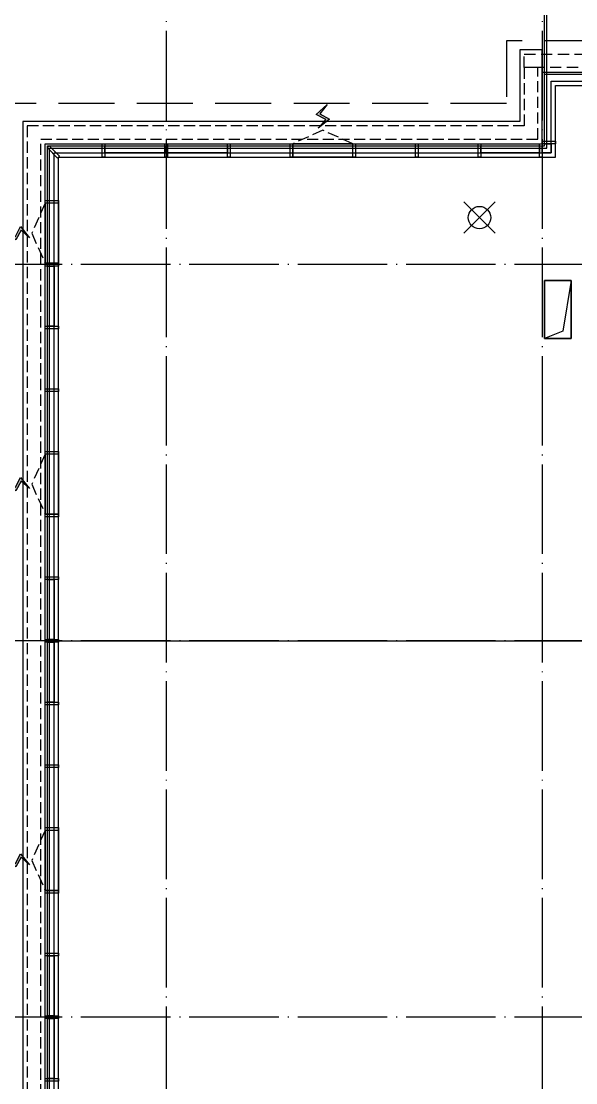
# Model space of a CAD drawing. Extents: x -186750 to 855523, y -12902 to 560425.
# Drawn here: x 702639 to 715023, y 6934 to 30635 of the extents above; entities that cross this region are included whole.
import ezdxf
from ezdxf.xclip import XClip

# ---------------------------------------------------------------- set-up
doc = ezdxf.new("R2010")
doc.units = 0
doc.header["$LTSCALE"] = 1000
doc.header["$MEASUREMENT"] = 0
doc.header["$XCLIPFRAME"] = 0
for name, pattern in [('104-10 轴网$0$DOTE', [2.4200000000000004, 2, -0.2, 0.02, -0.2]), ('8#楼幕墙$0$109-34 轴网$0$L1$0$$AUDIT_BAD_LTYPE1', [0]), ('8#楼幕墙$0$DASH', [0.35, 0.25, -0.1]), ('X-104 8#10#平面$0$109-34 轴网$0$L1$0$$AUDIT_BAD_LTYPE1', [0]), ('X-104 8#10#平面$0$CACHE', [0.375, 0.25, -0.125]), ('X-104 8#10#平面$0$DASH', [0.35, 0.25, -0.1])]:
    doc.linetypes.add(name, pattern=pattern)
for name, color, linetype in [('104-10 轴网$0$A_AXIS-轴线', 252, '104-10 轴网$0$DOTE'), ('8#楼幕墙$0$A-C_玻璃幕墙', 140, 'Continuous'), ('8#楼幕墙$0$A-C_窗b', 191, 'Continuous'), ('X-104 8#10#平面$0$A-E_楼梯', 252, 'Continuous'), ('X-104 8#10#平面$0$A-O_屋面', 201, 'Continuous'), ('X-104 8#10#平面$0$A-O_散水', 134, 'Continuous'), ('X-104 8#10#平面$0$A-SUR_看线', 252, 'Continuous'), ('X-104 8#10#平面$0$A-TECH_结构', 252, 'Continuous')]:
    doc.layers.add(name, color=color, linetype=linetype)
for name, color, linetype, plot in [('8#楼幕墙$0$04-不打印_辅助线', 165, 'Continuous', False), ('8#楼幕墙$0$04-电动窗', 1, 'Continuous', False), ('X-104 8#10#平面$0$04-不打印_辅助线', 165, 'Continuous', False)]:
    doc.layers.add(name, color=color, linetype=linetype, plot=plot)

# ---------------------------------------------------------------- blocks, each defined once
blk = doc.blocks.new('$TwtSys$00000069')
at = {"color": 6}
for p, q in [((0.7000000000000001, 0.7000000000000001), (-0.7000000000000001, -0.7000000000000001)), ((-0.7000000000000001, 0.7000000000000001), (0.7000000000000001, -0.7000000000000001))]:
    blk.add_line(p, q, dxfattribs=at)
blk.add_circle((0, 0), 0.5, dxfattribs=at)
blk = doc.blocks.new('104-10 轴网')
at = {"layer": '104-10 轴网$0$A_AXIS-轴线', "linetype": '104-10 轴网$0$DOTE'}
for p, q in [((120429.5977508623, 40099.99999999988), (120429.5977508621, -6500.000000000178)), ((128829.5977508623, 40099.99999999988), (128829.5977508621, -6500.000000000186)), ((168929.5977508623, 25199.99999999987), (113929.5977508621, 25199.99999999982)), ((168929.5977508623, 16799.99999999987), (113929.5977508621, 16799.99999999982)), ((168929.5977508623, 8399.999999999873), (113929.5977508621, 8399.999999999822))]:
    blk.add_line(p, q, dxfattribs=at)
blk = doc.blocks.new('X-104 8#10#平面$0$fdhggh')
at = {"layer": 'X-104 8#10#平面$0$04-不打印_辅助线'}
blk.add_lwpolyline([(19449.99996581458, 12899.99956291614), (19449.99996581458, -2650.000437083887), (-2650.000034185417, -2650.000437083858), (-2650.000034185417, 27849.99956291614), (8450.000000000291, 27849.9995629162), (8450.000000000291, 30799.99956291626), (14149.99996581458, 30799.9995629162), (14149.99996581458, 35949.99956291614), (44349.99996581458, 35949.99956291614), (44349.99996581458, 14449.99956291614), (24500.00000000015, 14449.99956291614), (24500.00000000015, 12899.99956291614)], close=True, dxfattribs=at)
blk = doc.blocks.new('X-104 8#10#平面$0$fgdghdh')
at = {"layer": 'X-104 8#10#平面$0$A-TECH_结构'}
for points in [[(8450.000072856885, 23550.00096377522), (8450.00002682391, 24849.99997205457), (9050.00004537226, 24850.00004096924), (8862.080341181834, 23718.58417393009)], [(8450.00002682391, 23550.00099037673), (9050.000045112509, 23550.00099037673), (9050.000045112509, 24849.99838218736), (8450.00002682391, 24849.99838218736)]]:
    blk.add_lwpolyline(points, close=True, dxfattribs=at)
blk = doc.blocks.new('8#楼幕墙$0$ii')
blk.add_lwpolyline([(-1339.999257087533, -5.379672802519053e-05), (0.0007429124671034515, -5.379672802519053e-05), (0.0007429124671034515, -150.000053796728), (-1339.999257087533, -150.000053796728)], close=True)
blk = doc.blocks.new('8#楼幕墙$0$$TCHSYS$WIN2D')
for p, q in [((-0.5, 0.5), (0.5, 0.5)), ((-0.5, 0.5), (-0.4999999999999999, -0.5)), ((0.5, 0.5), (0.4999999999999998, -0.5)), ((0.5, 0.1666666666666666), (-0.5, 0.1666666666666666)), ((0.5, -0.1666666666666667), (-0.5, -0.1666666666666667)), ((-0.4999999999999999, -0.5), (0.5, -0.5))]:
    blk.add_line(p, q)
blk = doc.blocks.new('8#楼幕墙$0$开启扇')
at = {"layer": '8#楼幕墙$0$04-电动窗'}
h = blk.add_hatch(color=1, dxfattribs=at)
h.dxf.hatch_style = 1
h.paths.add_polyline_path([(771.2538212353829, 399.4187931009801), (600.4963348774836, 588.0845509109495), (817.000029503055, 705.4227948976622), (568.9130649687795, 925.0510056701896), (737.6166181836743, 715.3361196324695), (521.1129235581029, 597.9978756457567)])
at = {"linetype": '8#楼幕墙$0$DASH'}
blk.add_lwpolyline([(0, 49.99999999714782), (670, 349.9999999971478), (1340, 49.99999999714782)], dxfattribs=at)
at = {"layer": '8#楼幕墙$0$04-电动窗', "color": 1}
blk.add_lwpolyline([(771.2538212353829, 399.4187931009801), (600.4963348774836, 588.0845509109495), (817.000029503055, 705.4227948976622), (568.9130649687795, 925.0510056701896), (737.6166181836743, 715.3361196324695), (521.1129235581029, 597.9978756457567), (771.2538212353829, 399.4187931009801)], close=True, dxfattribs=at)
at = {"xscale": -1340, "yscale": 300, "zscale": 1340, "rotation": 180}
blk.add_blockref('8#楼幕墙$0$$TCHSYS$WIN2D', (670, -100), dxfattribs=at)
blk = doc.blocks.new('8#楼幕墙$0$A$C13E80662')
for points in [[(150.0005130732898, 150.2641038001748), (150.0005130732898, 200.2641038001238), (0.0005130732897669077, 200.2641038001238), (0.0005130732897669077, 0.2641038001238485), (150.0005130732898, 0.2641038001238485)], [(150.0005130732898, 0.2641038001747802), (200.0005130733043, 0.2641038001747802), (200.0005130733043, 150.2641038001748), (150.0005130732898, 150.2641038001748)]]:
    blk.add_lwpolyline(points)
blk = doc.blocks.new('*U400')
blk.add_lwpolyline([(1310.000000000604, 0), (0, 0), (0, 150), (1310.000000000604, 150)], close=True)
blk = doc.blocks.new('8#楼幕墙')
at = {"layer": '8#楼幕墙$0$04-不打印_辅助线'}
blk.add_lwpolyline([(19400.00000000023, 12900), (19400.00000000023, -2600), (-2599.999999999767, -2599.999999999942), (-2599.999999999767, 27800), (8500.000000000233, 27800.00000000006), (8500.000000000233, 31000.00000000012), (14200.00000000023, 31000.00000000006), (14200.00000000023, 35900), (44300.00000000023, 35900), (44300.00000000023, 14500), (24130.00000000023, 14500), (24130.00000000023, 12900)], close=True, dxfattribs=at)
at = {"layer": '8#楼幕墙$0$A-C_玻璃幕墙'}
for points in [[(19630.00000000012, 14400), (19500.00000000023, 14400), (19500.00000000023, -2700), (-2699.999999999767, -2699.999999999942), (-2699.999999999767, 27900), (8400.000000000233, 27900), (8400.000000000233, 29500), (9529.999998102081, 29500)], [(19570.00000000012, 14450), (19450.00000000023, 14450), (19450.00000000023, -2650), (-2649.999999999767, -2649.999999999942), (-2649.999999999767, 27850), (8450.000000000233, 27850), (8450.000000000233, 29450), (9469.999998102081, 29450)], [(19570.00000000012, 14600), (19300.00000000023, 14600), (19300.00000000023, -2500), (-2499.999999999767, -2499.999999999942), (-2499.999999999767, 27700), (8600.000000000233, 27700), (8600.000000000233, 29300), (9469.999998102081, 29300)], [(19630.00000000012, 14700), (19200.00000000023, 14700), (19200.00000000023, -2400), (-2399.999999999767, -2399.999999999942), (-2399.999999999767, 27600), (8700.000000000233, 27600), (8700.000000000233, 29200), (9529.999998102081, 29200)]]:
    blk.add_lwpolyline(points, dxfattribs=at)
for points in [[(-2378.78679656412, 27621.21320343565), (-2421.213203435414, 27578.78679656447), (-2649.999999999651, 27807.57359312882), (-2607.573593128589, 27850)], [(-1370.000000000349, 27600.0000000064), (-1430.000000000349, 27600.0000000064), (-1430.000000000349, 27900.00000000559), (-1370.000000000349, 27900.00000000559)], [(29.99999999965075, 27600.0000000064), (-30.00000000034925, 27600.0000000064), (-30.00000000034925, 27900.00000000559), (29.99999999965075, 27900.00000000559)], [(1429.999999999651, 27600.0000000064), (1369.999999999651, 27600.0000000064), (1369.999999999651, 27900.00000000559), (1429.999999999651, 27900.00000000559)], [(2829.999999999651, 27600.0000000064), (2769.999999999651, 27600.0000000064), (2769.999999999651, 27900.00000000559), (2829.999999999651, 27900.00000000559)], [(4229.999999999651, 27600.0000000064), (4169.999999999651, 27600.0000000064), (4169.999999999651, 27900.00000000559), (4229.999999999651, 27900.00000000559)], [(5629.999999999651, 27600.0000000064), (5569.999999999651, 27600.0000000064), (5569.999999999651, 27900.00000000559), (5629.999999999651, 27900.00000000559)], [(7029.999999999651, 27600.0000000064), (6969.999999999651, 27600.0000000064), (6969.999999999651, 27900.00000000559), (7029.999999999651, 27900.00000000559)], [(8400.00000000032, 27599.99999999992), (8340.000000000262, 27600), (8340.000000000262, 27900), (8400.000000000233, 27900)], [(8700.00000000032, 27960.00000000006), (8700.000000000233, 27900), (8400.000000000233, 27900), (8400.000000000233, 27959.99999999998)], [(-2700.00000000291, 26570.00000000594), (-2700.00000000291, 26630.00000000594), (-2400.00000000291, 26630.00000000594), (-2400.00000000291, 26570.00000000594)], [(-2700.00000000291, 25170.00000000594), (-2700.00000000291, 25230.00000000594), (-2400.00000000291, 25230.00000000594), (-2400.00000000291, 25170.00000000594)], [(-2700.00000000291, 23770.00000000594), (-2700.00000000291, 23830.00000000594), (-2400.00000000291, 23830.00000000594), (-2400.00000000291, 23770.00000000594)], [(-2700.00000000291, 22370.00000000594), (-2700.00000000291, 22430.00000000594), (-2400.00000000291, 22430.00000000594), (-2400.00000000291, 22370.00000000594)], [(-2700.00000000291, 20970.00000000594), (-2700.00000000291, 21030.00000000594), (-2400.00000000291, 21030.00000000594), (-2400.00000000291, 20970.00000000594)], [(-2700.00000000291, 19570.00000000582), (-2700.00000000291, 19630.00000000582), (-2400.00000000291, 19630.00000000582), (-2400.00000000291, 19570.00000000582)], [(-2700.00000000291, 18170.00000000582), (-2700.00000000291, 18230.00000000582), (-2400.00000000291, 18230.00000000582), (-2400.00000000291, 18170.00000000582)], [(-2700.00000000291, 16770.00000000582), (-2700.00000000291, 16830.00000000582), (-2400.00000000291, 16830.00000000582), (-2400.00000000291, 16770.00000000582)], [(-2700.00000000291, 15370.00000000582), (-2700.00000000291, 15430.00000000582), (-2400.00000000291, 15430.00000000582), (-2400.00000000291, 15370.00000000582)], [(-2700.00000000291, 13970.00000000582), (-2700.00000000291, 14030.00000000582), (-2400.00000000291, 14030.00000000582), (-2400.00000000291, 13970.00000000582)], [(-2700.00000000291, 12570.00000000582), (-2700.00000000291, 12630.00000000582), (-2400.00000000291, 12630.00000000582), (-2400.00000000291, 12570.00000000582)], [(-2700.00000000291, 11170.00000000582), (-2700.00000000291, 11230.00000000582), (-2400.00000000291, 11230.00000000582), (-2400.00000000291, 11170.00000000582)], [(-2700.00000000291, 11170.00000000582), (-2700.00000000291, 11230.00000000582), (-2400.00000000291, 11230.00000000582), (-2400.00000000291, 11170.00000000582)], [(-2700.00000000291, 9770.00000000582), (-2700.00000000291, 9830.00000000582), (-2400.00000000291, 9830.00000000582), (-2400.00000000291, 9770.00000000582)], [(-2700.00000000291, 8370.00000000582), (-2700.00000000291, 8430.00000000582), (-2400.00000000291, 8430.00000000582), (-2400.00000000291, 8370.00000000582)], [(-2700.00000000291, 6970.000000005821), (-2700.00000000291, 7030.000000005821), (-2400.00000000291, 7030.000000005821), (-2400.00000000291, 6970.000000005821)]]:
    blk.add_lwpolyline(points, close=True, dxfattribs=at)
at = {"layer": '8#楼幕墙$0$A-C_玻璃幕墙', "linetype": '8#楼幕墙$0$109-34 轴网$0$L1$0$$AUDIT_BAD_LTYPE1', "xscale": -1}
blk.add_blockref('8#楼幕墙$0$开启扇', (4169.999999999651, 27850.00000000629), dxfattribs=at)
at = {"layer": '8#楼幕墙$0$A-C_玻璃幕墙'}
for name, p in [('8#楼幕墙$0$ii', (-30.00000000291038, 27850.00000000617)), ('8#楼幕墙$0$ii', (1369.999999999534, 27850.00000000629)), ('*U400', (7029.999999999651, 27700))]:
    blk.add_blockref(name, p, dxfattribs=at)
at = {"layer": '8#楼幕墙$0$A-C_玻璃幕墙', "xscale": -1}
blk.add_blockref('8#楼幕墙$0$A$C13E80662', (8600.000513073523, 27699.73589619988), dxfattribs=at)
at = {"layer": '8#楼幕墙$0$A-C_玻璃幕墙', "linetype": '8#楼幕墙$0$109-34 轴网$0$L1$0$$AUDIT_BAD_LTYPE1', "xscale": -1, "rotation": 90}
for p in [(-2649.999999978449, 26570.00000000594), (-2650.000000002561, 12570.00000000547)]:
    blk.add_blockref('8#楼幕墙$0$开启扇', p, dxfattribs=at)
at = {"layer": '8#楼幕墙$0$A-C_玻璃幕墙', "rotation": 90}
for p in [(-2650.000000002794, 25170.00000000594), (-2650.00000000291, 18170.00000000617), (-2650.00000000291, 16770.00000000617), (-2650.000000003842, 9770.00000000617), (-2650.000000003842, 8370.00000000617)]:
    blk.add_blockref('8#楼幕墙$0$ii', p, dxfattribs=at)
at = {"layer": '8#楼幕墙$0$A-C_窗b', "color": 4, "linetype": '8#楼幕墙$0$109-34 轴网$0$L1$0$$AUDIT_BAD_LTYPE1', "xscale": -1, "rotation": 90}
blk.add_blockref('8#楼幕墙$0$开启扇', (-2650.00000000291, 20970.00000000617), dxfattribs=at)
blk = doc.blocks.new('X-104 8#10#平面')
at = {"layer": 'X-104 8#10#平面$0$A-E_楼梯', "linetype": 'X-104 8#10#平面$0$109-34 轴网$0$L1$0$$AUDIT_BAD_LTYPE1'}
blk.add_line((120256.950721833, 29499.99999999985), (120256.9512229057, 33799.99956291582), dxfattribs=at)
at = {"layer": 'X-104 8#10#平面$0$A-O_屋面', "linetype": 'X-104 8#10#平面$0$DASH', "ltscale": 5}
blk.add_lwpolyline([(154556.950721833, 38599.99999999971), (136156.950721833, 38599.99999999971), (136156.950721833, 37199.99999999971), (124956.950721833, 37199.99999999971), (124956.950721833, 30199.99999999971), (119356.950721833, 30199.99999999971), (119356.9507218294, 28799.99999999808), (108156.950721833, 28799.99999999971), (108156.950721833, 17599.99999999971), (106756.950721833, 17599.99999999974), (106756.9507218329, -3603.639836526272), (106756.9507218329, -3600.000000000291), (120956.9507218329, -3600.000000000291), (120956.9507229977, -2699.999986043171), (131256.9507218296, -2699.999986043025), (131256.9507440771, -800.000000000291), (132156.950721833, -800.000000000291), (132156.950721833, 11799.99999999971), (139156.950721833, 11799.99999999968)], dxfattribs=at)
at = {"layer": 'X-104 8#10#平面$0$A-O_散水'}
blk.add_lwpolyline([(120156.9507560149, 30000.00000000012), (119656.9507560149, 30000.00000000012), (119656.9507560156, 28399.99836951937), (108556.9507218301, 28399.99836951931), (108556.9507218301, -3200.001630480692), (131756.9507218301, -3200.001630480721), (131756.95072183, 9900.49240770025), (131256.95072183, 9900.492407698446), (131256.9507218301, -2700.001630480721), (109056.9507218301, -2700.001630480692), (109056.9507218301, 27899.99836951931), (120156.9507560157, 27899.99836951937)], close=True, dxfattribs=at)
at = {"layer": 'X-104 8#10#平面$0$A-O_散水', "linetype": 'X-104 8#10#平面$0$CACHE'}
blk.add_lwpolyline([(125456.9507218362, 29900.00000000978), (125456.9507218362, 29600.00000000978), (119756.9507560156, 29599.99999999986), (119756.9507560156, 29899.99999999986)], close=True, dxfattribs=at)
at = {"layer": 'X-104 8#10#平面$0$A-O_散水', "linetype": 'X-104 8#10#平面$0$DASH'}
blk.add_lwpolyline([(120056.9507560153, 29600.00000000012), (119756.9507560153, 29600.00000000012), (119756.9507560156, 28299.99836951937), (108656.9507218301, 28299.99836951931), (108656.9507218301, -3100.001630480692), (131656.9507218301, -3100.001630480721), (131656.95072183, 13999.99760533222), (131356.95072183, 13999.99760533114), (131356.9507218301, -2800.001630480721), (108956.9507218301, -2800.001630480692), (108956.9507218301, 27999.99836951931), (120056.9507560157, 27999.99836951937)], close=True, dxfattribs=at)
at = {"layer": 'X-104 8#10#平面$0$A-SUR_看线', "linetype": 'X-104 8#10#平面$0$DASH', "ltscale": 2, "const_width": 30}
blk.add_lwpolyline([(121606.9507452612, 16799.99999999985), (109356.950721833, 16799.99999999985)], dxfattribs=at)
at = {"layer": 'X-104 8#10#平面$0$A-TECH_结构', "linetype": 'X-104 8#10#平面$0$109-34 轴网$0$L1$0$$AUDIT_BAD_LTYPE1'}
blk.add_lwpolyline([(120206.9507486566, 24849.99997205427), (120806.9507631964, 24849.99997205427), (120806.9507631964, 23550.00099037643), (120206.9507486566, 23550.00099037643)], close=True, dxfattribs=at)
at = {"linetype": 'X-104 8#10#平面$0$109-34 轴网$0$L1$0$$AUDIT_BAD_LTYPE1'}
ref = blk.add_blockref('8#楼幕墙', (111756.9507218327, -1.455191522836685e-10), dxfattribs=at)
XClip(ref).set_block_clipping_path([(-18549.999999999476, -12899.999999999882), (65550.0000000003, 284100.0000000003)])
for name in ['X-104 8#10#平面$0$fdhggh', 'X-104 8#10#平面$0$fgdghdh']:
    blk.add_blockref(name, (111756.9507218327, -2.91038304567337e-10), dxfattribs=at)
ref = blk.add_blockref('104-10 轴网', (-8672.647029029395, 2.91038304567337e-11), dxfattribs=at)
XClip(ref).set_block_clipping_path([(104379.59775086239, -11899.999999999955), (178479.5977508624, 45500.000000000044)])

msp = doc.modelspace()

# ---------------------------------------------------------------- block references
msp.add_blockref('X-104 8#10#平面', (594116.4135819954, 2.701728651945793e-09))
at = {"xscale": 500, "yscale": 500, "zscale": 500, "rotation": 180}
msp.add_blockref('$TwtSys$00000069', (712873.3643371682, 26250.00015349551), dxfattribs=at)

doc.saveas('drawing.dxf')
